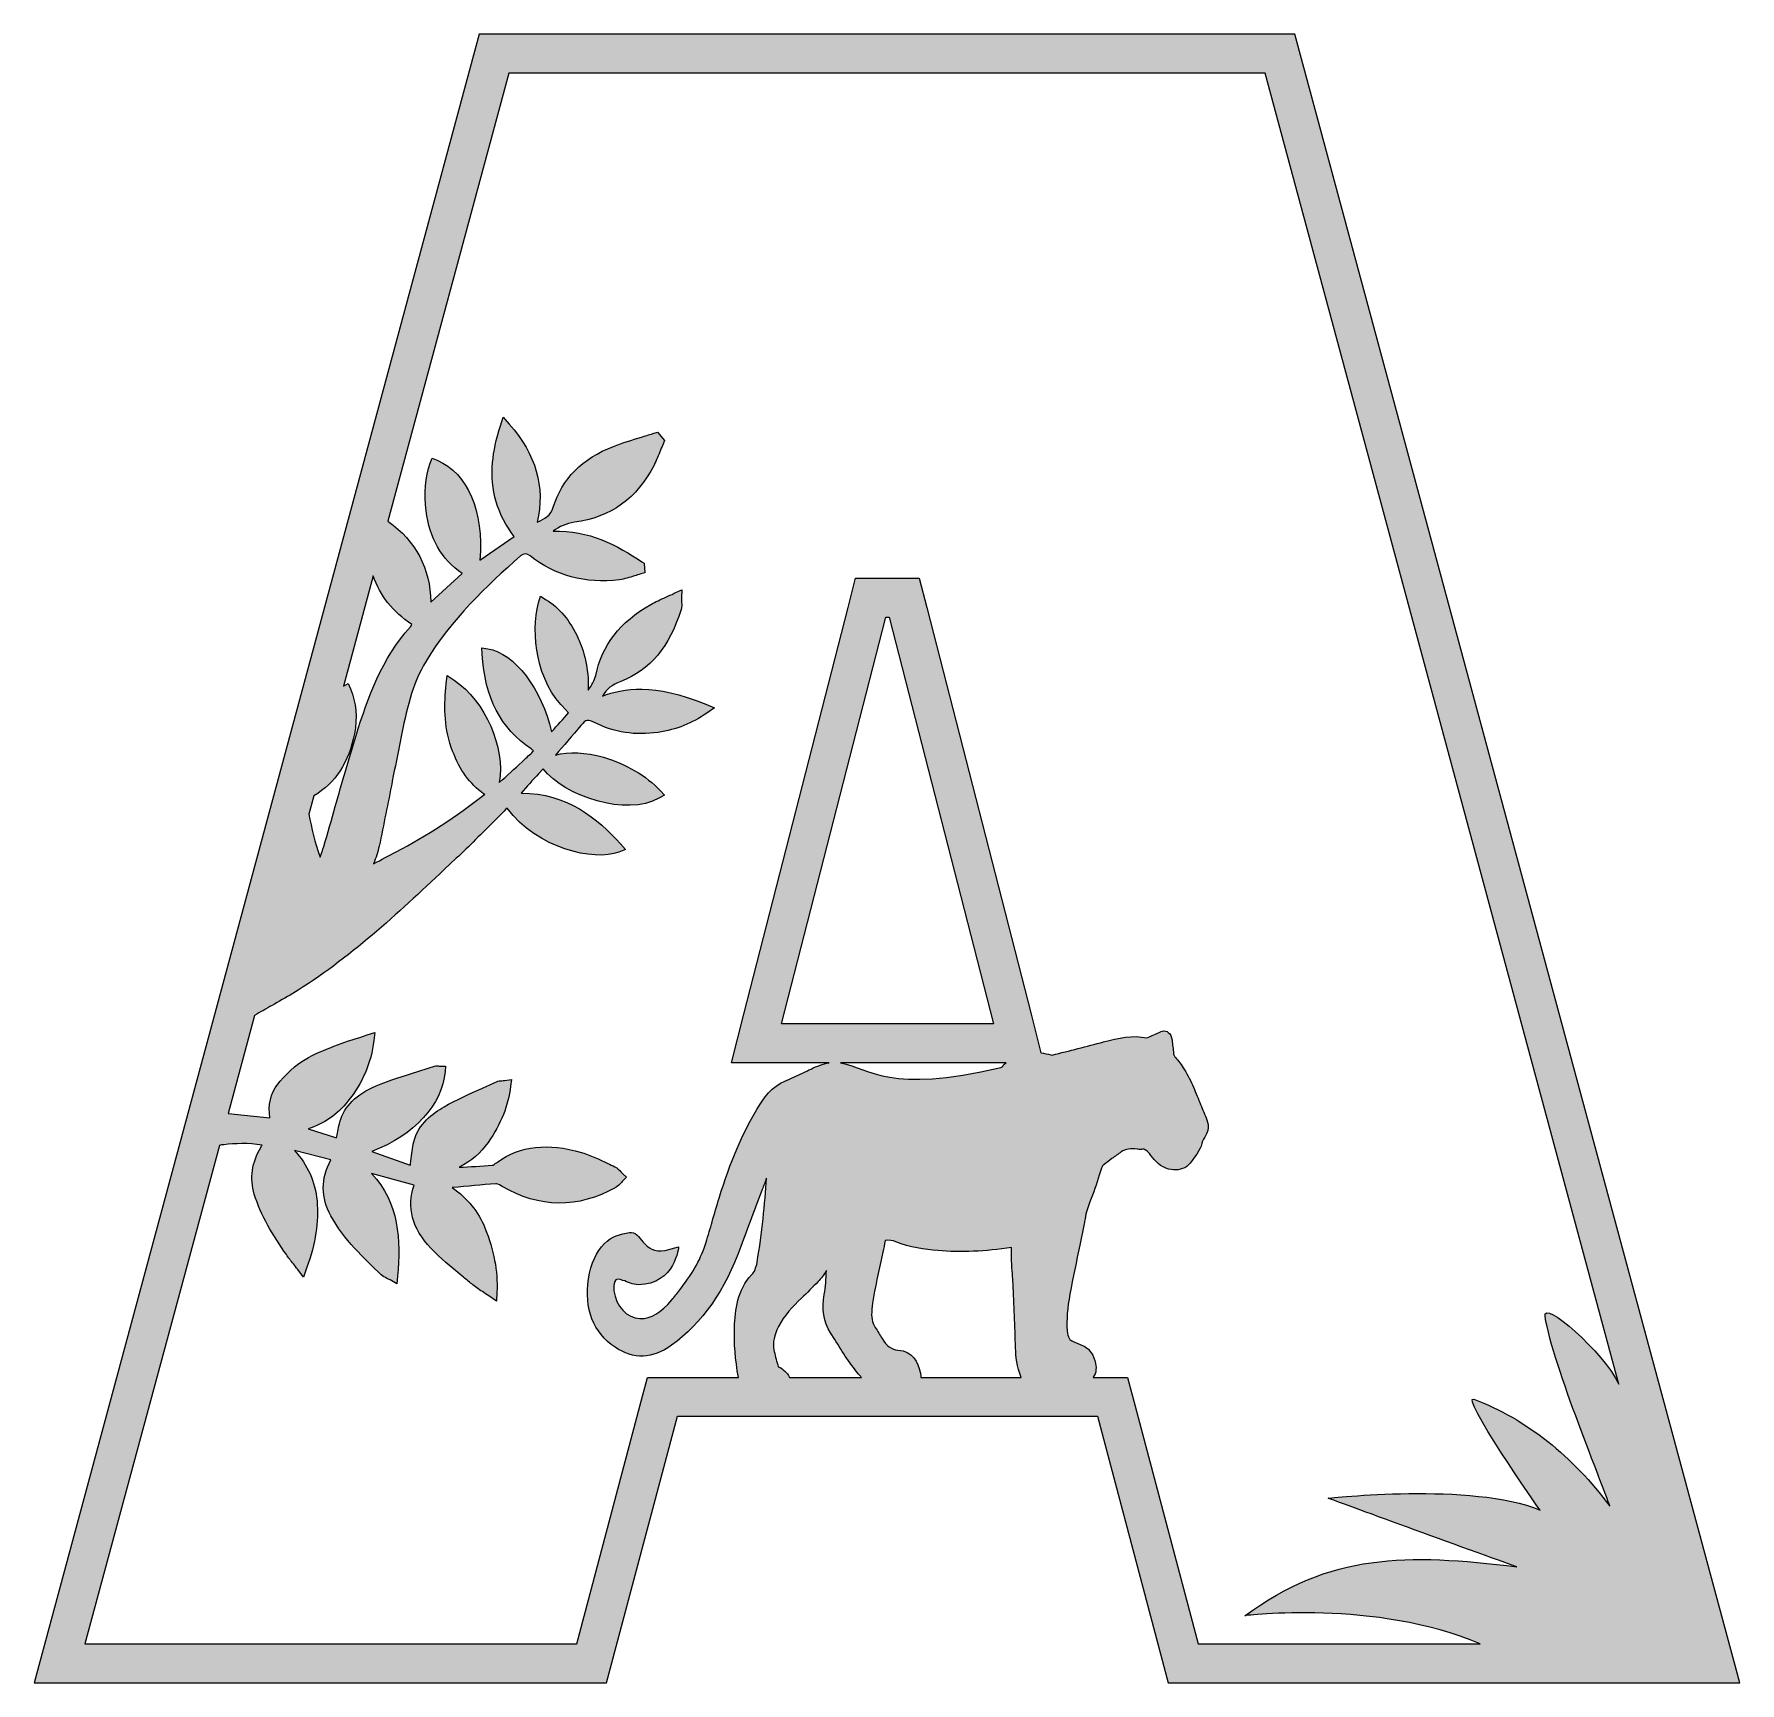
# Model space of a CAD drawing. Header units: millimetres. Extents: x 7 to 900, y -312 to -13.
# Drawn here: x 437.4 to 568.9, y -144.7 to -17.7 of the extents above; entities that cross this region are included whole.
import ezdxf

# ---------------------------------------------------------------- set-up
doc = ezdxf.new("R2010")
doc.units = ezdxf.units.MM
doc.header["$MEASUREMENT"] = 0
doc.layers.add('Layer 10', color=7, linetype='Continuous')

msp = doc.modelspace()

# ---------------------------------------------------------------- hatches: boundary and pattern name
at = {"layer": 'Layer 10'}
h = msp.add_hatch(color=1, dxfattribs=at)
h.dxf.hatch_style = 2
h.paths.add_polyline_path([(534.58, -17.72), (471.72, -17.72), (437.43, -144.71), (481.55, -144.71), (487, -124.18), (519.37, -124.18), (524.82, -144.71), (568.88, -144.71)])
edge = h.paths.add_edge_path()
edge.add_spline(control_points=[(458.99, -76.39), (460.64, -75.4), (461.7, -73.8), (462.11, -71.62), (462.35, -70.34), (462.25, -69.21), (461.8, -68.15), (461.8, -68.15), (461.63, -67.74), (461.63, -67.74), (461.63, -67.74), (461.27, -67.94), (461.27, -67.94), (461.27, -67.94), (463.56, -59.45), (463.56, -59.45), (464.09, -60.99), (465.06, -62.21), (466.54, -63.19), (466.5, -63.26), (466.47, -63.32), (466.43, -63.36), (464.22, -65.79), (463.15, -68.83), (462.24, -71.74), (461.68, -73.55), (461.15, -75.41), (460.64, -77.2), (460.35, -78.22), (460.05, -79.26), (459.75, -80.29), (459.67, -80.55), (459.58, -80.81), (459.47, -81.1), (459.05, -79.99), (458.81, -78.92), (458.61, -77.8), (458.61, -77.8), (458.99, -76.39), (458.99, -76.39)], knot_values=[0, 0, 0, 0, 1, 1, 1, 2, 2, 2, 3, 3, 3, 4, 4, 4, 5, 5, 5, 6, 6, 6, 7, 7, 7, 8, 8, 8, 9, 9, 9, 10, 10, 10, 11, 11, 11, 12, 12, 12, 13, 13, 13, 13], degree=3, periodic=1)
edge = h.paths.add_edge_path()
edge.add_spline(control_points=[(495.64, -121.18), (495.44, -120.81), (495.16, -120.54), (494.77, -120.36), (494.77, -120.36), (494.73, -120.22), (494.73, -120.22), (494.62, -119.82), (494.51, -119.44), (494.44, -119.06), (494.34, -118.5), (494.45, -117.95), (494.79, -117.27), (495.24, -116.38), (495.89, -115.72), (496.57, -115.08), (497, -114.67), (497.42, -114.24), (497.84, -113.81), (498.08, -113.57), (498.29, -113.28), (498.48, -112.95), (498.46, -113.59), (498.42, -114.22), (498.32, -114.79), (498.11, -115.92), (498.27, -116.9), (498.81, -117.76), (498.81, -117.76), (499.13, -118.27), (499.13, -118.27), (499.73, -119.24), (500.35, -120.24), (501.1, -121.1), (501.13, -121.13), (501.16, -121.15), (501.18, -121.18), (501.18, -121.18), (495.64, -121.18), (495.64, -121.18)], knot_values=[0, 0, 0, 0, 1, 1, 1, 2, 2, 2, 3, 3, 3, 4, 4, 4, 5, 5, 5, 6, 6, 6, 7, 7, 7, 8, 8, 8, 9, 9, 9, 10, 10, 10, 11, 11, 11, 12, 12, 12, 13, 13, 13, 13], degree=3, periodic=1)
h.paths.add_polyline_path([(495.03, -93.95), (503.06, -62.63), (503.32, -62.63), (511.35, -93.95)])
edge = h.paths.add_edge_path()
edge.add_spline(control_points=[(512.34, -96.95), (512.29, -96.99), (512.23, -97.01), (512.18, -97.05), (512.12, -97.09), (512.1, -97.28), (511.93, -97.32), (503.19, -99.34), (501.97, -97.41), (499.57, -96.95), (499.57, -96.95), (511.35, -96.95), (511.35, -96.95), (511.35, -96.95), (512.34, -96.95), (512.34, -96.95)], knot_values=[0, 0, 0, 0, 1, 1, 1, 2, 2, 2, 3, 3, 3, 4, 4, 4, 5, 5, 5, 5], degree=3, periodic=1)
edge = h.paths.add_edge_path()
edge.add_spline(control_points=[(505.75, -121.18), (505.76, -121), (505.73, -120.85), (505.71, -120.78), (505.55, -120.05), (505.12, -119.15), (504, -119.08), (503.51, -119.05), (503.12, -118.77), (502.77, -118.2), (502.6, -117.91), (502.43, -117.62), (502.25, -117.34), (502.01, -116.96), (501.93, -116.53), (501.99, -115.94), (502.13, -114.69), (502.4, -113.51), (502.68, -112.25), (502.68, -112.25), (502.84, -111.53), (502.84, -111.53), (502.9, -111.25), (502.96, -110.95), (503, -110.64), (503.32, -110.6), (503.58, -110.63), (503.84, -110.74), (504.93, -111.19), (506.04, -111.33), (507.08, -111.42), (508.84, -111.57), (510.71, -111.49), (512.76, -111.18), (512.73, -111.88), (512.77, -112.56), (512.82, -113.22), (512.84, -113.47), (512.85, -113.73), (512.87, -113.98), (512.95, -115.56), (513.01, -117.23), (513.06, -118.92), (513.08, -119.54), (513.15, -120.37), (513.5, -121.18), (513.5, -121.18), (505.75, -121.18), (505.75, -121.18)], knot_values=[0, 0, 0, 0, 1, 1, 1, 2, 2, 2, 3, 3, 3, 4, 4, 4, 5, 5, 5, 6, 6, 6, 7, 7, 7, 8, 8, 8, 9, 9, 9, 10, 10, 10, 11, 11, 11, 12, 12, 12, 13, 13, 13, 14, 14, 14, 15, 15, 15, 16, 16, 16, 16], degree=3, periodic=1)
edge = h.paths.add_edge_path()
edge.add_spline(control_points=[(522.27, -123.41), (522.27, -123.41), (521.68, -121.18), (521.68, -121.18), (521.68, -121.18), (519.37, -121.18), (519.37, -121.18), (519.37, -121.18), (519.03, -121.18), (519.03, -121.18), (519.06, -121.13), (519.09, -121.09), (519.12, -121.05), (519.34, -120.69), (519.26, -120.14), (519.17, -119.88), (518.99, -119.31), (518.66, -118.91), (518.23, -118.72), (517.99, -118.61), (517.74, -118.51), (517.5, -118.42), (517.24, -118.32), (517.07, -118.14), (517.03, -117.59), (516.98, -116.75), (517.05, -115.85), (517.25, -114.77), (517.49, -113.5), (517.75, -112.25), (518.01, -110.99), (518.01, -110.99), (518.34, -109.36), (518.34, -109.36), (518.37, -109.23), (518.4, -109.1), (518.42, -108.96), (518.5, -108.47), (518.62, -108.06), (518.79, -107.65), (519.07, -106.99), (519.29, -106.29), (519.51, -105.61), (519.51, -105.61), (519.68, -105.08), (519.68, -105.08), (519.74, -104.91), (519.78, -104.86), (519.85, -104.81), (520.07, -104.66), (520.28, -104.5), (520.49, -104.33), (520.73, -104.16), (520.96, -103.98), (521.2, -103.82), (521.54, -103.59), (521.93, -103.52), (522.42, -103.6), (522.51, -103.62), (522.63, -103.64), (522.76, -103.62), (523, -103.57), (523.2, -103.7), (523.49, -104.08), (523.8, -104.5), (524.24, -105), (524.85, -105.14), (525.38, -105.27), (525.84, -105.21), (526.25, -104.94), (526.49, -104.78), (527.24, -103.74), (527.35, -103.37), (527.43, -103.09), (527.51, -102.86), (527.64, -102.68), (528.11, -101.99), (527.82, -101.34), (527.69, -101.06), (527.52, -100.66), (527.36, -100.26), (527.19, -99.86), (527.01, -99.4), (526.82, -98.94), (526.62, -98.49), (526.4, -98.01), (526.13, -97.58), (525.9, -97.21), (525.79, -97.04), (525.66, -96.88), (525.54, -96.73), (525.45, -96.62), (525.36, -96.52), (525.28, -96.4), (525.27, -96.39), (525.25, -96.33), (525.24, -96.25), (525.21, -96.07), (525.2, -95.89), (525.18, -95.71), (525.16, -95.54), (525.15, -95.37), (525.12, -95.21), (525.09, -94.94), (524.99, -94.73), (524.83, -94.61), (524.72, -94.52), (524.54, -94.44), (524.28, -94.55), (523.9, -94.72), (523.52, -94.88), (523.18, -95.04), (522.05, -94.79), (521, -95.03), (519.84, -95.34), (518.53, -95.69), (517.21, -96.02), (515.89, -96.36), (515.87, -96.37), (515.83, -96.37), (515.78, -96.35), (515.52, -96.27), (515.27, -96.22), (515.02, -96.19), (515.02, -96.19), (514.25, -93.21), (514.25, -93.21), (514.25, -93.21), (506.22, -61.89), (506.22, -61.89), (506.22, -61.89), (505.64, -59.63), (505.64, -59.63), (505.64, -59.63), (503.32, -59.63), (503.32, -59.63), (503.32, -59.63), (503.06, -59.63), (503.06, -59.63), (503.06, -59.63), (500.73, -59.63), (500.73, -59.63), (500.73, -59.63), (500.15, -61.89), (500.15, -61.89), (500.15, -61.89), (492.12, -93.21), (492.12, -93.21), (492.12, -93.21), (491.16, -96.95), (491.16, -96.95), (491.16, -96.95), (495.03, -96.95), (495.03, -96.95), (495.03, -96.95), (498.69, -96.95), (498.69, -96.95), (498.23, -97.03), (497.76, -97.21), (497.3, -97.43), (497.08, -97.53), (496.86, -97.64), (496.63, -97.75), (496.19, -97.96), (495.74, -98.18), (495.29, -98.36), (494.3, -98.75), (493.64, -99.68), (493.12, -100.55), (492.01, -102.4), (491.09, -104.57), (490.22, -107.37), (490.03, -107.97), (489.85, -108.58), (489.68, -109.19), (489.53, -109.72), (489.37, -110.25), (489.21, -110.78), (488.84, -111.97), (488.25, -113.07), (487.28, -114.32), (487.28, -114.32), (487.18, -114.45), (487.18, -114.45), (486.98, -114.71), (486.78, -114.97), (486.57, -115.21), (485.72, -116.21), (484.97, -116.66), (484.14, -116.66), (484.13, -116.66), (484.12, -116.66), (484.1, -116.66), (483.14, -116.64), (482.25, -115.67), (482.11, -114.51), (482.09, -114.34), (482.1, -114.15), (482.14, -113.97), (482.19, -113.7), (482.24, -113.54), (482.6, -113.65), (482.6, -113.65), (482.79, -113.71), (482.79, -113.71), (483.19, -113.83), (483.57, -114.05), (483.98, -114.05), (486.86, -114.02), (487.09, -111.12), (487.09, -111.12), (487.09, -111.12), (486.05, -111.41), (486.05, -111.41), (484.36, -111.74), (484.19, -109.85), (483.31, -110.02), (482.59, -110.16), (481.95, -110.28), (481.35, -110.9), (480.79, -111.48), (480.34, -112.4), (480.16, -113.6), (479.8, -115.88), (480.52, -117.75), (482.2, -118.86), (483.62, -119.82), (485.09, -119.77), (486.55, -118.71), (488.89, -117.03), (490.69, -114.47), (491.89, -111.1), (492.42, -109.63), (492.99, -108.15), (493.53, -106.72), (493.65, -106.43), (493.76, -106.13), (493.87, -105.84), (493.87, -105.85), (493.87, -105.85), (493.87, -105.86), (493.73, -107.78), (493.54, -110.05), (493.14, -112.32), (493.07, -112.75), (492.93, -113.07), (492.74, -113.27), (491.62, -114.42), (491.44, -116.03), (491.4, -117.31), (491.36, -118.55), (491.46, -119.82), (491.7, -121.18), (491.7, -121.18), (487, -121.18), (487, -121.18), (487, -121.18), (484.69, -121.18), (484.69, -121.18), (484.69, -121.18), (484.1, -123.41), (484.1, -123.41), (484.1, -123.41), (479.24, -141.71), (479.24, -141.71), (479.24, -141.71), (441.35, -141.71), (441.35, -141.71), (441.35, -141.71), (451.72, -103.31), (451.72, -103.31), (451.83, -103.29), (451.93, -103.27), (452.05, -103.26), (452.9, -103.17), (453.91, -103.11), (455, -103.3), (454.98, -103.34), (454.95, -103.38), (454.93, -103.42), (454.2, -104.67), (454.03, -105.83), (454.4, -107.06), (454.9, -108.76), (455.85, -110.24), (456.87, -111.73), (457.03, -111.97), (457.21, -112.2), (457.41, -112.45), (457.51, -112.58), (457.62, -112.72), (457.74, -112.87), (457.74, -112.87), (458.19, -113.46), (458.19, -113.46), (458.19, -113.46), (458.43, -112.78), (458.43, -112.78), (459.13, -110.81), (459.38, -109.21), (459.23, -107.59), (459.09, -106.11), (458.51, -104.81), (457.5, -103.71), (457.5, -103.71), (460.3, -104.43), (460.3, -104.43), (459.51, -105.91), (459.52, -107.32), (460.3, -108.74), (461.3, -110.57), (462.83, -112.01), (464.18, -113.28), (464.31, -113.41), (464.46, -113.48), (464.62, -113.56), (464.69, -113.59), (464.77, -113.63), (464.86, -113.68), (464.86, -113.68), (465.39, -113.97), (465.39, -113.97), (465.39, -113.97), (465.44, -113.38), (465.44, -113.38), (465.68, -110.62), (465.59, -107.77), (463.43, -105.47), (463.43, -105.47), (466.72, -106.38), (466.72, -106.38), (466.12, -108.06), (466.56, -109.73), (468, -111.23), (468.74, -112), (469.57, -112.69), (470.38, -113.35), (470.38, -113.35), (470.42, -113.39), (470.42, -113.39), (470.67, -113.59), (470.91, -113.79), (471.15, -113.99), (471.4, -114.2), (471.67, -114.38), (471.98, -114.58), (472.13, -114.68), (472.3, -114.79), (472.48, -114.91), (472.48, -114.91), (473.07, -115.32), (473.07, -115.32), (473.07, -115.32), (473.1, -114.61), (473.1, -114.61), (473.16, -112.95), (472.87, -111.42), (472.17, -109.66), (471.68, -108.42), (470.84, -107.4), (469.64, -106.56), (469.64, -106.56), (469.67, -106.56), (469.67, -106.56), (470.83, -106.46), (471.92, -106.35), (473.02, -106.28), (473.07, -106.27), (473.2, -106.29), (473.49, -106.47), (476.38, -108.16), (479.33, -108.19), (482.25, -106.55), (482.44, -106.45), (482.56, -106.3), (482.69, -106.16), (482.72, -106.12), (482.76, -106.08), (482.8, -106.04), (482.8, -106.04), (483.08, -105.75), (483.08, -105.75), (483.08, -105.75), (482.78, -105.48), (482.78, -105.48), (482.74, -105.44), (482.7, -105.39), (482.65, -105.35), (482.53, -105.22), (482.39, -105.06), (482.18, -104.96), (482, -104.88), (481.82, -104.79), (481.64, -104.71), (480.99, -104.4), (480.31, -104.07), (479.6, -103.86), (477.03, -103.1), (474.91, -103.34), (473.13, -104.6), (473.13, -104.6), (473.05, -104.66), (473.05, -104.66), (472.95, -104.73), (472.8, -104.84), (472.74, -104.85), (471.89, -104.91), (471.03, -104.95), (470.19, -105), (471.12, -104.53), (471.85, -103.9), (472.42, -103.09), (473.41, -101.64), (473.97, -100.26), (474.15, -98.75), (474.15, -98.75), (474.21, -98.24), (474.21, -98.24), (474.21, -98.24), (473.69, -98.31), (473.69, -98.31), (473.61, -98.32), (473.53, -98.33), (473.47, -98.33), (473.33, -98.34), (473.2, -98.35), (473.07, -98.41), (472.7, -98.59), (472.32, -98.76), (471.94, -98.92), (470.96, -99.36), (469.96, -99.8), (469.02, -100.34), (468.18, -100.83), (467.02, -101.64), (466.69, -103.04), (466.58, -103.51), (466.52, -103.97), (466.46, -104.51), (466.45, -104.62), (466.44, -104.73), (466.42, -104.85), (466.42, -104.85), (463.45, -103.78), (463.45, -103.78), (466.73, -102.52), (468.88, -100.2), (469.1, -97.63), (469.1, -97.63), (469.14, -97.21), (469.14, -97.21), (469.14, -97.21), (468.71, -97.2), (468.71, -97.2), (468.69, -97.2), (468.68, -97.2), (468.64, -97.2), (468.55, -97.19), (468.42, -97.17), (468.28, -97.22), (467.86, -97.36), (467.42, -97.49), (467, -97.62), (465.94, -97.95), (464.84, -98.29), (463.79, -98.73), (462.25, -99.38), (461.33, -100.29), (460.99, -101.51), (460.88, -101.89), (460.82, -102.27), (460.75, -102.64), (460.75, -102.64), (460.73, -102.73), (460.73, -102.73), (460.73, -102.73), (458.55, -102.04), (458.55, -102.04), (459.77, -101.65), (460.79, -100.94), (461.61, -99.92), (462.74, -98.51), (463.4, -96.98), (463.61, -95.24), (463.61, -95.24), (463.69, -94.62), (463.69, -94.62), (463.69, -94.62), (463.09, -94.81), (463.09, -94.81), (461.58, -95.29), (460.01, -95.79), (458.58, -96.54), (457.53, -97.1), (456.7, -97.98), (456.2, -98.61), (455.65, -99.31), (455.44, -100.22), (455.6, -101.19), (455.6, -101.19), (452.38, -100.85), (452.38, -100.85), (452.38, -100.85), (454.42, -93.3), (454.42, -93.3), (454.87, -93.04), (455.32, -92.78), (455.77, -92.53), (456.26, -92.25), (456.82, -91.94), (457.36, -91.61), (461.72, -88.95), (465.44, -85.45), (469.03, -82.07), (469.03, -82.07), (469.96, -81.2), (469.96, -81.2), (470.96, -80.26), (471.95, -79.27), (472.9, -78.32), (473.23, -77.99), (473.56, -77.66), (473.89, -77.33), (476.21, -80.46), (480.56, -81.45), (482.48, -80.72), (482.48, -80.72), (483.01, -80.51), (483.01, -80.51), (483.01, -80.51), (482.62, -80.09), (482.62, -80.09), (480.83, -78.14), (478.53, -76.17), (474.95, -76.19), (475.4, -75.68), (475.85, -75.18), (476.3, -74.69), (476.3, -74.69), (476.65, -74.3), (476.65, -74.3), (478.35, -76.46), (483.07, -77.99), (485.58, -76.57), (485.58, -76.57), (486, -76.33), (486, -76.33), (486, -76.33), (485.67, -75.97), (485.67, -75.97), (484.63, -74.86), (483, -73.9), (481.3, -73.42), (479.92, -73.03), (478.63, -72.97), (477.6, -73.25), (478.22, -72.55), (478.91, -71.76), (479.57, -70.96), (479.96, -70.49), (480.13, -70.49), (480.61, -70.74), (482.11, -71.51), (483.76, -71.76), (485.52, -71.5), (486.93, -71.28), (488.12, -70.81), (489.27, -70.01), (489.27, -70.01), (489.85, -69.61), (489.85, -69.61), (489.85, -69.61), (489.18, -69.33), (489.18, -69.33), (485.21, -67.68), (482.78, -68.1), (481.24, -68.7), (481.56, -68.14), (481.94, -67.85), (482.65, -67.57), (484.92, -66.67), (486.39, -64.92), (487.28, -62.04), (487.34, -61.86), (487.34, -61.67), (487.33, -61.48), (487.33, -61.38), (487.33, -61.28), (487.33, -61.16), (487.33, -61.16), (487.35, -60.51), (487.35, -60.51), (487.35, -60.51), (486.75, -60.79), (486.75, -60.79), (486.53, -60.9), (486.32, -60.99), (486.11, -61.08), (485.7, -61.27), (485.32, -61.45), (484.95, -61.65), (482.58, -63), (481.19, -64.78), (480.71, -67.11), (480.63, -67.49), (480.4, -67.86), (480.12, -68.25), (480.2, -66.53), (479.76, -65.15), (479.36, -64.26), (478.77, -62.96), (477.85, -61.84), (476.9, -61.28), (476.9, -61.28), (476.44, -61.01), (476.44, -61.01), (476.44, -61.01), (476.31, -61.51), (476.31, -61.51), (475.69, -63.93), (476.09, -67.55), (478.43, -69.78), (478.49, -69.84), (478.55, -69.92), (478.61, -70), (478.2, -70.48), (477.77, -70.95), (477.3, -71.46), (476.56, -68.17), (474.45, -65.39), (472.4, -65.06), (472.4, -65.06), (471.92, -64.98), (471.92, -64.98), (471.92, -64.98), (471.95, -65.46), (471.95, -65.46), (472.17, -68.85), (473.37, -71.17), (475.73, -72.78), (475.84, -72.86), (475.89, -72.91), (475.91, -72.93), (475.89, -72.96), (475.86, -73), (475.79, -73.07), (475.54, -73.29), (475.3, -73.51), (475.06, -73.74), (475.06, -73.74), (475.03, -73.77), (475.03, -73.77), (474.46, -74.3), (473.87, -74.85), (473.27, -75.35), (473.27, -75.35), (473.27, -75.35), (473.27, -75.35), (473.76, -72.69), (472.21, -69.1), (469.8, -67.49), (469.8, -67.49), (469.25, -67.12), (469.25, -67.12), (469.25, -67.12), (469.18, -67.77), (469.18, -67.77), (469.04, -69.3), (468.98, -70.96), (469.58, -72.66), (470.11, -74.19), (470.84, -75.28), (471.87, -76.08), (471.95, -76.15), (472.04, -76.22), (472.15, -76.27), (469.96, -77.99), (467.67, -79.48), (465.33, -80.7), (464.76, -80.99), (464.2, -81.3), (463.59, -81.63), (463.59, -81.63), (463.59, -81.63), (463.59, -81.63), (463.77, -81.15), (463.92, -80.72), (464.02, -80.26), (464.37, -78.61), (464.7, -76.93), (465.02, -75.3), (465.02, -75.3), (465.03, -75.25), (465.03, -75.25), (465.24, -74.2), (465.45, -73.15), (465.66, -72.1), (465.66, -72.1), (465.69, -71.94), (465.69, -71.94), (466.11, -69.91), (466.53, -67.81), (467.63, -66.01), (469.57, -62.81), (472.29, -60.25), (474.91, -57.9), (475.12, -57.71), (475.43, -57.71), (475.65, -57.89), (477.58, -59.45), (479.9, -60.07), (482.53, -59.74), (482.94, -59.69), (483.32, -59.56), (483.69, -59.45), (483.86, -59.4), (484.02, -59.34), (484.18, -59.3), (484.18, -59.3), (484.48, -59.22), (484.48, -59.22), (484.48, -59.22), (484.44, -58.47), (484.44, -58.47), (484.44, -58.47), (484.27, -58.36), (484.27, -58.36), (482.41, -57.12), (480.16, -55.89), (477.42, -56.01), (477.92, -55.65), (478.43, -55.4), (479.07, -55.32), (481.85, -54.94), (483.91, -53.46), (485.2, -50.91), (485.39, -50.54), (485.55, -50.14), (485.71, -49.75), (485.78, -49.58), (485.85, -49.4), (485.93, -49.23), (485.93, -49.23), (486.02, -49.01), (486.02, -49.01), (486.02, -49.01), (485.47, -48.37), (485.47, -48.37), (485.47, -48.37), (485.22, -48.45), (485.22, -48.45), (484.92, -48.55), (484.62, -48.64), (484.32, -48.73), (484.32, -48.73), (484.23, -48.76), (484.23, -48.76), (483.52, -48.97), (482.78, -49.2), (482.07, -49.47), (479.67, -50.4), (478.11, -51.98), (477.44, -54.15), (477.24, -54.8), (476.79, -55.05), (476.2, -55.31), (476.82, -52.57), (476.11, -50.1), (474.04, -47.76), (474.04, -47.76), (473.57, -47.23), (473.57, -47.23), (473.57, -47.23), (473.36, -47.89), (473.36, -47.89), (473.03, -48.95), (472.84, -49.85), (472.76, -50.71), (472.57, -52.83), (473.13, -54.75), (474.43, -56.42), (474.43, -56.42), (471.78, -58.23), (471.78, -58.23), (472.1, -54.47), (470.85, -51.55), (468.49, -50.54), (468.49, -50.54), (468.1, -50.37), (468.1, -50.37), (468.1, -50.37), (467.96, -50.76), (467.96, -50.76), (467.57, -51.87), (467.46, -53.1), (467.63, -54.43), (467.89, -56.52), (468.83, -58.15), (470.41, -59.27), (470.41, -59.27), (468, -61.48), (468, -61.48), (467.96, -58.86), (466.87, -56.8), (464.7, -55.23), (464.7, -55.23), (474.02, -20.72), (474.02, -20.72), (474.02, -20.72), (532.29, -20.72), (532.29, -20.72), (532.29, -20.72), (559.55, -121.7), (559.55, -121.7), (558.44, -119.32), (553.61, -115.02), (553.86, -116.5), (554.48, -120.29), (558.44, -129.75), (558.85, -131.11), (556.04, -127.29), (552.42, -124.39), (548.38, -122.86), (547.23, -122.42), (553.38, -131.32), (553.48, -131.4), (548.25, -129.24), (537.16, -130.49), (537.16, -130.49), (537.16, -130.49), (547.04, -134.14), (551.7, -135.77), (543.18, -134.73), (537.27, -134.73), (530.73, -139.54), (530.73, -139.54), (540.83, -138.29), (548.85, -141.71), (548.85, -141.71), (527.13, -141.71), (527.13, -141.71), (527.13, -141.71), (522.27, -123.41), (522.27, -123.41)], knot_values=[0, 0, 0, 0, 1, 1, 1, 2, 2, 2, 3, 3, 3, 4, 4, 4, 5, 5, 5, 6, 6, 6, 7, 7, 7, 8, 8, 8, 9, 9, 9, 10, 10, 10, 11, 11, 11, 12, 12, 12, 13, 13, 13, 14, 14, 14, 15, 15, 15, 16, 16, 16, 17, 17, 17, 18, 18, 18, 19, 19, 19, 20, 20, 20, 21, 21, 21, 22, 22, 22, 23, 23, 23, 24, 24, 24, 25, 25, 25, 26, 26, 26, 27, 27, 27, 28, 28, 28, 29, 29, 29, 30, 30, 30, 31, 31, 31, 32, 32, 32, 33, 33, 33, 34, 34, 34, 35, 35, 35, 36, 36, 36, 37, 37, 37, 38, 38, 38, 39, 39, 39, 40, 40, 40, 41, 41, 41, 42, 42, 42, 43, 43, 43, 44, 44, 44, 45, 45, 45, 46, 46, 46, 47, 47, 47, 48, 48, 48, 49, 49, 49, 50, 50, 50, 51, 51, 51, 52, 52, 52, 53, 53, 53, 54, 54, 54, 55, 55, 55, 56, 56, 56, 57, 57, 57, 58, 58, 58, 59, 59, 59, 60, 60, 60, 61, 61, 61, 62, 62, 62, 63, 63, 63, 64, 64, 64, 65, 65, 65, 66, 66, 66, 67, 67, 67, 68, 68, 68, 69, 69, 69, 70, 70, 70, 71, 71, 71, 72, 72, 72, 73, 73, 73, 74, 74, 74, 75, 75, 75, 76, 76, 76, 77, 77, 77, 78, 78, 78, 79, 79, 79, 80, 80, 80, 81, 81, 81, 82, 82, 82, 83, 83, 83, 84, 84, 84, 85, 85, 85, 86, 86, 86, 87, 87, 87, 88, 88, 88, 89, 89, 89, 90, 90, 90, 91, 91, 91, 92, 92, 92, 93, 93, 93, 94, 94, 94, 95, 95, 95, 96, 96, 96, 97, 97, 97, 98, 98, 98, 99, 99, 99, 100, 100, 100, 101, 101, 101, 102, 102, 102, 103, 103, 103, 104, 104, 104, 105, 105, 105, 106, 106, 106, 107, 107, 107, 108, 108, 108, 109, 109, 109, 110, 110, 110, 111, 111, 111, 112, 112, 112, 113, 113, 113, 114, 114, 114, 115, 115, 115, 116, 116, 116, 117, 117, 117, 118, 118, 118, 119, 119, 119, 120, 120, 120, 121, 121, 121, 122, 122, 122, 123, 123, 123, 124, 124, 124, 125, 125, 125, 126, 126, 126, 127, 127, 127, 128, 128, 128, 129, 129, 129, 130, 130, 130, 131, 131, 131, 132, 132, 132, 133, 133, 133, 134, 134, 134, 135, 135, 135, 136, 136, 136, 137, 137, 137, 138, 138, 138, 139, 139, 139, 140, 140, 140, 141, 141, 141, 142, 142, 142, 143, 143, 143, 144, 144, 144, 145, 145, 145, 146, 146, 146, 147, 147, 147, 148, 148, 148, 149, 149, 149, 150, 150, 150, 151, 151, 151, 152, 152, 152, 153, 153, 153, 154, 154, 154, 155, 155, 155, 156, 156, 156, 157, 157, 157, 158, 158, 158, 159, 159, 159, 160, 160, 160, 161, 161, 161, 162, 162, 162, 163, 163, 163, 164, 164, 164, 165, 165, 165, 166, 166, 166, 167, 167, 167, 168, 168, 168, 169, 169, 169, 170, 170, 170, 171, 171, 171, 172, 172, 172, 173, 173, 173, 174, 174, 174, 175, 175, 175, 176, 176, 176, 177, 177, 177, 178, 178, 178, 179, 179, 179, 180, 180, 180, 181, 181, 181, 182, 182, 182, 183, 183, 183, 184, 184, 184, 185, 185, 185, 186, 186, 186, 187, 187, 187, 188, 188, 188, 189, 189, 189, 190, 190, 190, 191, 191, 191, 192, 192, 192, 193, 193, 193, 194, 194, 194, 195, 195, 195, 196, 196, 196, 197, 197, 197, 198, 198, 198, 199, 199, 199, 200, 200, 200, 201, 201, 201, 202, 202, 202, 203, 203, 203, 204, 204, 204, 205, 205, 205, 206, 206, 206, 207, 207, 207, 208, 208, 208, 209, 209, 209, 210, 210, 210, 211, 211, 211, 212, 212, 212, 213, 213, 213, 214, 214, 214, 215, 215, 215, 216, 216, 216, 217, 217, 217, 218, 218, 218, 219, 219, 219, 220, 220, 220, 221, 221, 221, 222, 222, 222, 223, 223, 223, 224, 224, 224, 225, 225, 225, 226, 226, 226, 227, 227, 227, 228, 228, 228, 229, 229, 229, 230, 230, 230, 231, 231, 231, 232, 232, 232, 233, 233, 233, 234, 234, 234, 235, 235, 235, 236, 236, 236, 237, 237, 237, 238, 238, 238, 239, 239, 239, 240, 240, 240, 241, 241, 241, 242, 242, 242, 243, 243, 243, 244, 244, 244, 245, 245, 245, 246, 246, 246, 247, 247, 247, 248, 248, 248, 249, 249, 249, 250, 250, 250, 251, 251, 251, 252, 252, 252, 253, 253, 253, 254, 254, 254, 255, 255, 255, 256, 256, 256, 257, 257, 257, 258, 258, 258, 259, 259, 259, 260, 260, 260, 261, 261, 261, 262, 262, 262, 263, 263, 263, 264, 264, 264, 265, 265, 265, 266, 266, 266, 267, 267, 267, 268, 268, 268, 269, 269, 269, 270, 270, 270, 271, 271, 271, 272, 272, 272, 273, 273, 273, 274, 274, 274, 275, 275, 275, 276, 276, 276, 277, 277, 277, 278, 278, 278, 279, 279, 279, 280, 280, 280, 281, 281, 281, 281], degree=3, periodic=1)

# ---------------------------------------------------------------- linework, layer by layer
at = {"layer": 'Layer 10', "lineweight": 0}
for points in [[(534.58, -17.72), (471.72, -17.72), (437.43, -144.71), (481.55, -144.71), (487, -124.18), (519.37, -124.18), (524.82, -144.71), (568.88, -144.71), (534.58, -17.72)], [(495.03, -93.95), (503.06, -62.63), (503.32, -62.63), (511.35, -93.95), (495.03, -93.95)]]:
    msp.add_lwpolyline(points, dxfattribs=at)
for points, knots in [([(522.27, -123.41), (522.27, -123.41), (521.68, -121.18), (521.68, -121.18), (521.68, -121.18), (519.37, -121.18), (519.37, -121.18), (519.37, -121.18), (519.03, -121.18), (519.03, -121.18), (519.06, -121.13), (519.09, -121.09), (519.12, -121.05), (519.34, -120.69), (519.26, -120.14), (519.17, -119.88), (518.99, -119.31), (518.66, -118.91), (518.23, -118.72), (517.99, -118.61), (517.74, -118.51), (517.5, -118.42), (517.24, -118.32), (517.07, -118.14), (517.03, -117.59), (516.98, -116.75), (517.05, -115.85), (517.25, -114.77), (517.49, -113.5), (517.75, -112.25), (518.01, -110.99), (518.01, -110.99), (518.34, -109.36), (518.34, -109.36), (518.37, -109.23), (518.4, -109.1), (518.42, -108.96), (518.5, -108.47), (518.62, -108.06), (518.79, -107.65), (519.07, -106.99), (519.29, -106.29), (519.51, -105.61), (519.51, -105.61), (519.68, -105.08), (519.68, -105.08), (519.74, -104.91), (519.78, -104.86), (519.85, -104.81), (520.07, -104.66), (520.28, -104.5), (520.49, -104.33), (520.73, -104.16), (520.96, -103.98), (521.2, -103.82), (521.54, -103.59), (521.93, -103.52), (522.42, -103.6), (522.51, -103.62), (522.63, -103.64), (522.76, -103.62), (523, -103.57), (523.2, -103.7), (523.49, -104.08), (523.8, -104.5), (524.24, -105), (524.85, -105.14), (525.38, -105.27), (525.84, -105.21), (526.25, -104.94), (526.49, -104.78), (527.24, -103.74), (527.35, -103.37), (527.43, -103.09), (527.51, -102.86), (527.64, -102.68), (528.11, -101.99), (527.82, -101.34), (527.69, -101.06), (527.52, -100.66), (527.36, -100.26), (527.19, -99.86), (527.01, -99.4), (526.82, -98.94), (526.62, -98.49), (526.4, -98.01), (526.13, -97.58), (525.9, -97.21), (525.79, -97.04), (525.66, -96.88), (525.54, -96.73), (525.45, -96.62), (525.36, -96.52), (525.28, -96.4), (525.27, -96.39), (525.25, -96.33), (525.24, -96.25), (525.21, -96.07), (525.2, -95.89), (525.18, -95.71), (525.16, -95.54), (525.15, -95.37), (525.12, -95.21), (525.09, -94.94), (524.99, -94.73), (524.83, -94.61), (524.72, -94.52), (524.54, -94.44), (524.28, -94.55), (523.9, -94.72), (523.52, -94.88), (523.18, -95.04), (522.05, -94.79), (521, -95.03), (519.84, -95.34), (518.53, -95.69), (517.21, -96.02), (515.89, -96.36), (515.87, -96.37), (515.83, -96.37), (515.78, -96.35), (515.52, -96.27), (515.27, -96.22), (515.02, -96.19), (515.02, -96.19), (514.25, -93.21), (514.25, -93.21), (514.25, -93.21), (506.22, -61.89), (506.22, -61.89), (506.22, -61.89), (505.64, -59.63), (505.64, -59.63), (505.64, -59.63), (503.32, -59.63), (503.32, -59.63), (503.32, -59.63), (503.06, -59.63), (503.06, -59.63), (503.06, -59.63), (500.73, -59.63), (500.73, -59.63), (500.73, -59.63), (500.15, -61.89), (500.15, -61.89), (500.15, -61.89), (492.12, -93.21), (492.12, -93.21), (492.12, -93.21), (491.16, -96.95), (491.16, -96.95), (491.16, -96.95), (495.03, -96.95), (495.03, -96.95), (495.03, -96.95), (498.69, -96.95), (498.69, -96.95), (498.23, -97.03), (497.76, -97.21), (497.3, -97.43), (497.08, -97.53), (496.86, -97.64), (496.63, -97.75), (496.19, -97.96), (495.74, -98.18), (495.29, -98.36), (494.3, -98.75), (493.64, -99.68), (493.12, -100.55), (492.01, -102.4), (491.09, -104.57), (490.22, -107.37), (490.03, -107.97), (489.85, -108.58), (489.68, -109.19), (489.53, -109.72), (489.37, -110.25), (489.21, -110.78), (488.84, -111.97), (488.25, -113.07), (487.28, -114.32), (487.28, -114.32), (487.18, -114.45), (487.18, -114.45), (486.98, -114.71), (486.78, -114.97), (486.57, -115.21), (485.72, -116.21), (484.97, -116.66), (484.14, -116.66), (484.13, -116.66), (484.12, -116.66), (484.1, -116.66), (483.14, -116.64), (482.25, -115.67), (482.11, -114.51), (482.09, -114.34), (482.1, -114.15), (482.14, -113.97), (482.19, -113.7), (482.24, -113.54), (482.6, -113.65), (482.6, -113.65), (482.79, -113.71), (482.79, -113.71), (483.19, -113.83), (483.57, -114.05), (483.98, -114.05), (486.86, -114.02), (487.09, -111.12), (487.09, -111.12), (487.09, -111.12), (486.05, -111.41), (486.05, -111.41), (484.36, -111.74), (484.19, -109.85), (483.31, -110.02), (482.59, -110.16), (481.95, -110.28), (481.35, -110.9), (480.79, -111.48), (480.34, -112.4), (480.16, -113.6), (479.8, -115.88), (480.52, -117.75), (482.2, -118.86), (483.62, -119.82), (485.09, -119.77), (486.55, -118.71), (488.89, -117.03), (490.69, -114.47), (491.89, -111.1), (492.42, -109.63), (492.99, -108.15), (493.53, -106.72), (493.65, -106.43), (493.76, -106.13), (493.87, -105.84), (493.87, -105.85), (493.87, -105.85), (493.87, -105.86), (493.73, -107.78), (493.54, -110.05), (493.14, -112.32), (493.07, -112.75), (492.93, -113.07), (492.74, -113.27), (491.62, -114.42), (491.44, -116.03), (491.4, -117.31), (491.36, -118.55), (491.46, -119.82), (491.7, -121.18), (491.7, -121.18), (487, -121.18), (487, -121.18), (487, -121.18), (484.69, -121.18), (484.69, -121.18), (484.69, -121.18), (484.1, -123.41), (484.1, -123.41), (484.1, -123.41), (479.24, -141.71), (479.24, -141.71), (479.24, -141.71), (441.35, -141.71), (441.35, -141.71), (441.35, -141.71), (451.72, -103.31), (451.72, -103.31), (451.83, -103.29), (451.93, -103.27), (452.05, -103.26), (452.9, -103.17), (453.91, -103.11), (455, -103.3), (454.98, -103.34), (454.95, -103.38), (454.93, -103.42), (454.2, -104.67), (454.03, -105.83), (454.4, -107.06), (454.9, -108.76), (455.85, -110.24), (456.87, -111.73), (457.03, -111.97), (457.21, -112.2), (457.41, -112.45), (457.51, -112.58), (457.62, -112.72), (457.74, -112.87), (457.74, -112.87), (458.19, -113.46), (458.19, -113.46), (458.19, -113.46), (458.43, -112.78), (458.43, -112.78), (459.13, -110.81), (459.38, -109.21), (459.23, -107.59), (459.09, -106.11), (458.51, -104.81), (457.5, -103.71), (457.5, -103.71), (460.3, -104.43), (460.3, -104.43), (459.51, -105.91), (459.52, -107.32), (460.3, -108.74), (461.3, -110.57), (462.83, -112.01), (464.18, -113.28), (464.31, -113.41), (464.46, -113.48), (464.62, -113.56), (464.69, -113.59), (464.77, -113.63), (464.86, -113.68), (464.86, -113.68), (465.39, -113.97), (465.39, -113.97), (465.39, -113.97), (465.44, -113.38), (465.44, -113.38), (465.68, -110.62), (465.59, -107.77), (463.43, -105.47), (463.43, -105.47), (466.72, -106.38), (466.72, -106.38), (466.12, -108.06), (466.56, -109.73), (468, -111.23), (468.74, -112), (469.57, -112.69), (470.38, -113.35), (470.38, -113.35), (470.42, -113.39), (470.42, -113.39), (470.67, -113.59), (470.91, -113.79), (471.15, -113.99), (471.4, -114.2), (471.67, -114.38), (471.98, -114.58), (472.13, -114.68), (472.3, -114.79), (472.48, -114.91), (472.48, -114.91), (473.07, -115.32), (473.07, -115.32), (473.07, -115.32), (473.1, -114.61), (473.1, -114.61), (473.16, -112.95), (472.87, -111.42), (472.17, -109.66), (471.68, -108.42), (470.84, -107.4), (469.64, -106.56), (469.64, -106.56), (469.67, -106.56), (469.67, -106.56), (470.83, -106.46), (471.92, -106.35), (473.02, -106.28), (473.07, -106.27), (473.2, -106.29), (473.49, -106.47), (476.38, -108.16), (479.33, -108.19), (482.25, -106.55), (482.44, -106.45), (482.56, -106.3), (482.69, -106.16), (482.72, -106.12), (482.76, -106.08), (482.8, -106.04), (482.8, -106.04), (483.08, -105.75), (483.08, -105.75), (483.08, -105.75), (482.78, -105.48), (482.78, -105.48), (482.74, -105.44), (482.7, -105.39), (482.65, -105.35), (482.53, -105.22), (482.39, -105.06), (482.18, -104.96), (482, -104.88), (481.82, -104.79), (481.64, -104.71), (480.99, -104.4), (480.31, -104.07), (479.6, -103.86), (477.03, -103.1), (474.91, -103.34), (473.13, -104.6), (473.13, -104.6), (473.05, -104.66), (473.05, -104.66), (472.95, -104.73), (472.8, -104.84), (472.74, -104.85), (471.89, -104.91), (471.03, -104.95), (470.19, -105), (471.12, -104.53), (471.85, -103.9), (472.42, -103.09), (473.41, -101.64), (473.97, -100.26), (474.15, -98.75), (474.15, -98.75), (474.21, -98.24), (474.21, -98.24), (474.21, -98.24), (473.69, -98.31), (473.69, -98.31), (473.61, -98.32), (473.53, -98.33), (473.47, -98.33), (473.33, -98.34), (473.2, -98.35), (473.07, -98.41), (472.7, -98.59), (472.32, -98.76), (471.94, -98.92), (470.96, -99.36), (469.96, -99.8), (469.02, -100.34), (468.18, -100.83), (467.02, -101.64), (466.69, -103.04), (466.58, -103.51), (466.52, -103.97), (466.46, -104.51), (466.45, -104.62), (466.44, -104.73), (466.42, -104.85), (466.42, -104.85), (463.45, -103.78), (463.45, -103.78), (466.73, -102.52), (468.88, -100.2), (469.1, -97.63), (469.1, -97.63), (469.14, -97.21), (469.14, -97.21), (469.14, -97.21), (468.71, -97.2), (468.71, -97.2), (468.69, -97.2), (468.68, -97.2), (468.64, -97.2), (468.55, -97.19), (468.42, -97.17), (468.28, -97.22), (467.86, -97.36), (467.42, -97.49), (467, -97.62), (465.94, -97.95), (464.84, -98.29), (463.79, -98.73), (462.25, -99.38), (461.33, -100.29), (460.99, -101.51), (460.88, -101.89), (460.82, -102.27), (460.75, -102.64), (460.75, -102.64), (460.73, -102.73), (460.73, -102.73), (460.73, -102.73), (458.55, -102.04), (458.55, -102.04), (459.77, -101.65), (460.79, -100.94), (461.61, -99.92), (462.74, -98.51), (463.4, -96.98), (463.61, -95.24), (463.61, -95.24), (463.69, -94.62), (463.69, -94.62), (463.69, -94.62), (463.09, -94.81), (463.09, -94.81), (461.58, -95.29), (460.01, -95.79), (458.58, -96.54), (457.53, -97.1), (456.7, -97.98), (456.2, -98.61), (455.65, -99.31), (455.44, -100.22), (455.6, -101.19), (455.6, -101.19), (452.38, -100.85), (452.38, -100.85), (452.38, -100.85), (454.42, -93.3), (454.42, -93.3), (454.87, -93.04), (455.32, -92.78), (455.77, -92.53), (456.26, -92.25), (456.82, -91.94), (457.36, -91.61), (461.72, -88.95), (465.44, -85.45), (469.03, -82.07), (469.03, -82.07), (469.96, -81.2), (469.96, -81.2), (470.96, -80.26), (471.95, -79.27), (472.9, -78.32), (473.23, -77.99), (473.56, -77.66), (473.89, -77.33), (476.21, -80.46), (480.56, -81.45), (482.48, -80.72), (482.48, -80.72), (483.01, -80.51), (483.01, -80.51), (483.01, -80.51), (482.62, -80.09), (482.62, -80.09), (480.83, -78.14), (478.53, -76.17), (474.95, -76.19), (475.4, -75.68), (475.85, -75.18), (476.3, -74.69), (476.3, -74.69), (476.65, -74.3), (476.65, -74.3), (478.35, -76.46), (483.07, -77.99), (485.58, -76.57), (485.58, -76.57), (486, -76.33), (486, -76.33), (486, -76.33), (485.67, -75.97), (485.67, -75.97), (484.63, -74.86), (483, -73.9), (481.3, -73.42), (479.92, -73.03), (478.63, -72.97), (477.6, -73.25), (478.22, -72.55), (478.91, -71.76), (479.57, -70.96), (479.96, -70.49), (480.13, -70.49), (480.61, -70.74), (482.11, -71.51), (483.76, -71.76), (485.52, -71.5), (486.93, -71.28), (488.12, -70.81), (489.27, -70.01), (489.27, -70.01), (489.85, -69.61), (489.85, -69.61), (489.85, -69.61), (489.18, -69.33), (489.18, -69.33), (485.21, -67.68), (482.78, -68.1), (481.24, -68.7), (481.56, -68.14), (481.94, -67.85), (482.65, -67.57), (484.92, -66.67), (486.39, -64.92), (487.28, -62.04), (487.34, -61.86), (487.34, -61.67), (487.33, -61.48), (487.33, -61.38), (487.33, -61.28), (487.33, -61.16), (487.33, -61.16), (487.35, -60.51), (487.35, -60.51), (487.35, -60.51), (486.75, -60.79), (486.75, -60.79), (486.53, -60.9), (486.32, -60.99), (486.11, -61.08), (485.7, -61.27), (485.32, -61.45), (484.95, -61.65), (482.58, -63), (481.19, -64.78), (480.71, -67.11), (480.63, -67.49), (480.4, -67.86), (480.12, -68.25), (480.2, -66.53), (479.76, -65.15), (479.36, -64.26), (478.77, -62.96), (477.85, -61.84), (476.9, -61.28), (476.9, -61.28), (476.44, -61.01), (476.44, -61.01), (476.44, -61.01), (476.31, -61.51), (476.31, -61.51), (475.69, -63.93), (476.09, -67.55), (478.43, -69.78), (478.49, -69.84), (478.55, -69.92), (478.61, -70), (478.2, -70.48), (477.77, -70.95), (477.3, -71.46), (476.56, -68.17), (474.45, -65.39), (472.4, -65.06), (472.4, -65.06), (471.92, -64.98), (471.92, -64.98), (471.92, -64.98), (471.95, -65.46), (471.95, -65.46), (472.17, -68.85), (473.37, -71.17), (475.73, -72.78), (475.84, -72.86), (475.89, -72.91), (475.91, -72.93), (475.89, -72.96), (475.86, -73), (475.79, -73.07), (475.54, -73.29), (475.3, -73.51), (475.06, -73.74), (475.06, -73.74), (475.03, -73.77), (475.03, -73.77), (474.46, -74.3), (473.87, -74.85), (473.27, -75.35), (473.27, -75.35), (473.27, -75.35), (473.27, -75.35), (473.76, -72.69), (472.21, -69.1), (469.8, -67.49), (469.8, -67.49), (469.25, -67.12), (469.25, -67.12), (469.25, -67.12), (469.18, -67.77), (469.18, -67.77), (469.04, -69.3), (468.98, -70.96), (469.58, -72.66), (470.11, -74.19), (470.84, -75.28), (471.87, -76.08), (471.95, -76.15), (472.04, -76.22), (472.15, -76.27), (469.96, -77.99), (467.67, -79.48), (465.33, -80.7), (464.76, -80.99), (464.2, -81.3), (463.59, -81.63), (463.59, -81.63), (463.59, -81.63), (463.59, -81.63), (463.77, -81.15), (463.92, -80.72), (464.02, -80.26), (464.37, -78.61), (464.7, -76.93), (465.02, -75.3), (465.02, -75.3), (465.03, -75.25), (465.03, -75.25), (465.24, -74.2), (465.45, -73.15), (465.66, -72.1), (465.66, -72.1), (465.69, -71.94), (465.69, -71.94), (466.11, -69.91), (466.53, -67.81), (467.63, -66.01), (469.57, -62.81), (472.29, -60.25), (474.91, -57.9), (475.12, -57.71), (475.43, -57.71), (475.65, -57.89), (477.58, -59.45), (479.9, -60.07), (482.53, -59.74), (482.94, -59.69), (483.32, -59.56), (483.69, -59.45), (483.86, -59.4), (484.02, -59.34), (484.18, -59.3), (484.18, -59.3), (484.48, -59.22), (484.48, -59.22), (484.48, -59.22), (484.44, -58.47), (484.44, -58.47), (484.44, -58.47), (484.27, -58.36), (484.27, -58.36), (482.41, -57.12), (480.16, -55.89), (477.42, -56.01), (477.92, -55.65), (478.43, -55.4), (479.07, -55.32), (481.85, -54.94), (483.91, -53.46), (485.2, -50.91), (485.39, -50.54), (485.55, -50.14), (485.71, -49.75), (485.78, -49.58), (485.85, -49.4), (485.93, -49.23), (485.93, -49.23), (486.02, -49.01), (486.02, -49.01), (486.02, -49.01), (485.47, -48.37), (485.47, -48.37), (485.47, -48.37), (485.22, -48.45), (485.22, -48.45), (484.92, -48.55), (484.62, -48.64), (484.32, -48.73), (484.32, -48.73), (484.23, -48.76), (484.23, -48.76), (483.52, -48.97), (482.78, -49.2), (482.07, -49.47), (479.67, -50.4), (478.11, -51.98), (477.44, -54.15), (477.24, -54.8), (476.79, -55.05), (476.2, -55.31), (476.82, -52.57), (476.11, -50.1), (474.04, -47.76), (474.04, -47.76), (473.57, -47.23), (473.57, -47.23), (473.57, -47.23), (473.36, -47.89), (473.36, -47.89), (473.03, -48.95), (472.84, -49.85), (472.76, -50.71), (472.57, -52.83), (473.13, -54.75), (474.43, -56.42), (474.43, -56.42), (471.78, -58.23), (471.78, -58.23), (472.1, -54.47), (470.85, -51.55), (468.49, -50.54), (468.49, -50.54), (468.1, -50.37), (468.1, -50.37), (468.1, -50.37), (467.96, -50.76), (467.96, -50.76), (467.57, -51.87), (467.46, -53.1), (467.63, -54.43), (467.89, -56.52), (468.83, -58.15), (470.41, -59.27), (470.41, -59.27), (468, -61.48), (468, -61.48), (467.96, -58.86), (466.87, -56.8), (464.7, -55.23), (464.7, -55.23), (474.02, -20.72), (474.02, -20.72), (474.02, -20.72), (532.29, -20.72), (532.29, -20.72), (532.29, -20.72), (559.55, -121.7), (559.55, -121.7), (558.44, -119.32), (553.61, -115.02), (553.86, -116.5), (554.48, -120.29), (558.44, -129.75), (558.85, -131.11), (556.04, -127.29), (552.42, -124.39), (548.38, -122.86), (547.23, -122.42), (553.38, -131.32), (553.48, -131.4), (548.25, -129.24), (537.16, -130.49), (537.16, -130.49), (537.16, -130.49), (547.04, -134.14), (551.7, -135.77), (543.18, -134.73), (537.27, -134.73), (530.73, -139.54), (530.73, -139.54), (540.83, -138.29), (548.85, -141.71), (548.85, -141.71), (527.13, -141.71), (527.13, -141.71), (527.13, -141.71), (522.27, -123.41), (522.27, -123.41)], [0, 0, 0, 0, 1, 1, 1, 2, 2, 2, 3, 3, 3, 4, 4, 4, 5, 5, 5, 6, 6, 6, 7, 7, 7, 8, 8, 8, 9, 9, 9, 10, 10, 10, 11, 11, 11, 12, 12, 12, 13, 13, 13, 14, 14, 14, 15, 15, 15, 16, 16, 16, 17, 17, 17, 18, 18, 18, 19, 19, 19, 20, 20, 20, 21, 21, 21, 22, 22, 22, 23, 23, 23, 24, 24, 24, 25, 25, 25, 26, 26, 26, 27, 27, 27, 28, 28, 28, 29, 29, 29, 30, 30, 30, 31, 31, 31, 32, 32, 32, 33, 33, 33, 34, 34, 34, 35, 35, 35, 36, 36, 36, 37, 37, 37, 38, 38, 38, 39, 39, 39, 40, 40, 40, 41, 41, 41, 42, 42, 42, 43, 43, 43, 44, 44, 44, 45, 45, 45, 46, 46, 46, 47, 47, 47, 48, 48, 48, 49, 49, 49, 50, 50, 50, 51, 51, 51, 52, 52, 52, 53, 53, 53, 54, 54, 54, 55, 55, 55, 56, 56, 56, 57, 57, 57, 58, 58, 58, 59, 59, 59, 60, 60, 60, 61, 61, 61, 62, 62, 62, 63, 63, 63, 64, 64, 64, 65, 65, 65, 66, 66, 66, 67, 67, 67, 68, 68, 68, 69, 69, 69, 70, 70, 70, 71, 71, 71, 72, 72, 72, 73, 73, 73, 74, 74, 74, 75, 75, 75, 76, 76, 76, 77, 77, 77, 78, 78, 78, 79, 79, 79, 80, 80, 80, 81, 81, 81, 82, 82, 82, 83, 83, 83, 84, 84, 84, 85, 85, 85, 86, 86, 86, 87, 87, 87, 88, 88, 88, 89, 89, 89, 90, 90, 90, 91, 91, 91, 92, 92, 92, 93, 93, 93, 94, 94, 94, 95, 95, 95, 96, 96, 96, 97, 97, 97, 98, 98, 98, 99, 99, 99, 100, 100, 100, 101, 101, 101, 102, 102, 102, 103, 103, 103, 104, 104, 104, 105, 105, 105, 106, 106, 106, 107, 107, 107, 108, 108, 108, 109, 109, 109, 110, 110, 110, 111, 111, 111, 112, 112, 112, 113, 113, 113, 114, 114, 114, 115, 115, 115, 116, 116, 116, 117, 117, 117, 118, 118, 118, 119, 119, 119, 120, 120, 120, 121, 121, 121, 122, 122, 122, 123, 123, 123, 124, 124, 124, 125, 125, 125, 126, 126, 126, 127, 127, 127, 128, 128, 128, 129, 129, 129, 130, 130, 130, 131, 131, 131, 132, 132, 132, 133, 133, 133, 134, 134, 134, 135, 135, 135, 136, 136, 136, 137, 137, 137, 138, 138, 138, 139, 139, 139, 140, 140, 140, 141, 141, 141, 142, 142, 142, 143, 143, 143, 144, 144, 144, 145, 145, 145, 146, 146, 146, 147, 147, 147, 148, 148, 148, 149, 149, 149, 150, 150, 150, 151, 151, 151, 152, 152, 152, 153, 153, 153, 154, 154, 154, 155, 155, 155, 156, 156, 156, 157, 157, 157, 158, 158, 158, 159, 159, 159, 160, 160, 160, 161, 161, 161, 162, 162, 162, 163, 163, 163, 164, 164, 164, 165, 165, 165, 166, 166, 166, 167, 167, 167, 168, 168, 168, 169, 169, 169, 170, 170, 170, 171, 171, 171, 172, 172, 172, 173, 173, 173, 174, 174, 174, 175, 175, 175, 176, 176, 176, 177, 177, 177, 178, 178, 178, 179, 179, 179, 180, 180, 180, 181, 181, 181, 182, 182, 182, 183, 183, 183, 184, 184, 184, 185, 185, 185, 186, 186, 186, 187, 187, 187, 188, 188, 188, 189, 189, 189, 190, 190, 190, 191, 191, 191, 192, 192, 192, 193, 193, 193, 194, 194, 194, 195, 195, 195, 196, 196, 196, 197, 197, 197, 198, 198, 198, 199, 199, 199, 200, 200, 200, 201, 201, 201, 202, 202, 202, 203, 203, 203, 204, 204, 204, 205, 205, 205, 206, 206, 206, 207, 207, 207, 208, 208, 208, 209, 209, 209, 210, 210, 210, 211, 211, 211, 212, 212, 212, 213, 213, 213, 214, 214, 214, 215, 215, 215, 216, 216, 216, 217, 217, 217, 218, 218, 218, 219, 219, 219, 220, 220, 220, 221, 221, 221, 222, 222, 222, 223, 223, 223, 224, 224, 224, 225, 225, 225, 226, 226, 226, 227, 227, 227, 228, 228, 228, 229, 229, 229, 230, 230, 230, 231, 231, 231, 232, 232, 232, 233, 233, 233, 234, 234, 234, 235, 235, 235, 236, 236, 236, 237, 237, 237, 238, 238, 238, 239, 239, 239, 240, 240, 240, 241, 241, 241, 242, 242, 242, 243, 243, 243, 244, 244, 244, 245, 245, 245, 246, 246, 246, 247, 247, 247, 248, 248, 248, 249, 249, 249, 250, 250, 250, 251, 251, 251, 252, 252, 252, 253, 253, 253, 254, 254, 254, 255, 255, 255, 256, 256, 256, 257, 257, 257, 258, 258, 258, 259, 259, 259, 260, 260, 260, 261, 261, 261, 262, 262, 262, 263, 263, 263, 264, 264, 264, 265, 265, 265, 266, 266, 266, 267, 267, 267, 268, 268, 268, 269, 269, 269, 270, 270, 270, 271, 271, 271, 272, 272, 272, 273, 273, 273, 274, 274, 274, 275, 275, 275, 276, 276, 276, 277, 277, 277, 278, 278, 278, 279, 279, 279, 280, 280, 280, 281, 281, 281, 281]), ([(458.99, -76.39), (460.64, -75.4), (461.7, -73.8), (462.11, -71.62), (462.35, -70.34), (462.25, -69.21), (461.8, -68.15), (461.8, -68.15), (461.63, -67.74), (461.63, -67.74), (461.63, -67.74), (461.27, -67.94), (461.27, -67.94), (461.27, -67.94), (463.56, -59.45), (463.56, -59.45), (464.09, -60.99), (465.06, -62.21), (466.54, -63.19), (466.5, -63.26), (466.47, -63.32), (466.43, -63.36), (464.22, -65.79), (463.15, -68.83), (462.24, -71.74), (461.68, -73.55), (461.15, -75.41), (460.64, -77.2), (460.35, -78.22), (460.05, -79.26), (459.75, -80.29), (459.67, -80.55), (459.58, -80.81), (459.47, -81.1), (459.05, -79.99), (458.81, -78.92), (458.61, -77.8), (458.61, -77.8), (458.99, -76.39), (458.99, -76.39)], [0, 0, 0, 0, 1, 1, 1, 2, 2, 2, 3, 3, 3, 4, 4, 4, 5, 5, 5, 6, 6, 6, 7, 7, 7, 8, 8, 8, 9, 9, 9, 10, 10, 10, 11, 11, 11, 12, 12, 12, 13, 13, 13, 13]), ([(512.34, -96.95), (512.29, -96.99), (512.23, -97.01), (512.18, -97.05), (512.12, -97.09), (512.1, -97.28), (511.93, -97.32), (503.19, -99.34), (501.97, -97.41), (499.57, -96.95), (499.57, -96.95), (511.35, -96.95), (511.35, -96.95), (511.35, -96.95), (512.34, -96.95), (512.34, -96.95)], [0, 0, 0, 0, 1, 1, 1, 2, 2, 2, 3, 3, 3, 4, 4, 4, 5, 5, 5, 5]), ([(505.75, -121.18), (505.76, -121), (505.73, -120.85), (505.71, -120.78), (505.55, -120.05), (505.12, -119.15), (504, -119.08), (503.51, -119.05), (503.12, -118.77), (502.77, -118.2), (502.6, -117.91), (502.43, -117.62), (502.25, -117.34), (502.01, -116.96), (501.93, -116.53), (501.99, -115.94), (502.13, -114.69), (502.4, -113.51), (502.68, -112.25), (502.68, -112.25), (502.84, -111.53), (502.84, -111.53), (502.9, -111.25), (502.96, -110.95), (503, -110.64), (503.32, -110.6), (503.58, -110.63), (503.84, -110.74), (504.93, -111.19), (506.04, -111.33), (507.08, -111.42), (508.84, -111.57), (510.71, -111.49), (512.76, -111.18), (512.73, -111.88), (512.77, -112.56), (512.82, -113.22), (512.84, -113.47), (512.85, -113.73), (512.87, -113.98), (512.95, -115.56), (513.01, -117.23), (513.06, -118.92), (513.08, -119.54), (513.15, -120.37), (513.5, -121.18), (513.5, -121.18), (505.75, -121.18), (505.75, -121.18)], [0, 0, 0, 0, 1, 1, 1, 2, 2, 2, 3, 3, 3, 4, 4, 4, 5, 5, 5, 6, 6, 6, 7, 7, 7, 8, 8, 8, 9, 9, 9, 10, 10, 10, 11, 11, 11, 12, 12, 12, 13, 13, 13, 14, 14, 14, 15, 15, 15, 16, 16, 16, 16]), ([(495.64, -121.18), (495.44, -120.81), (495.16, -120.54), (494.77, -120.36), (494.77, -120.36), (494.73, -120.22), (494.73, -120.22), (494.62, -119.82), (494.51, -119.44), (494.44, -119.06), (494.34, -118.5), (494.45, -117.95), (494.79, -117.27), (495.24, -116.38), (495.89, -115.72), (496.57, -115.08), (497, -114.67), (497.42, -114.24), (497.84, -113.81), (498.08, -113.57), (498.29, -113.28), (498.48, -112.95), (498.46, -113.59), (498.42, -114.22), (498.32, -114.79), (498.11, -115.92), (498.27, -116.9), (498.81, -117.76), (498.81, -117.76), (499.13, -118.27), (499.13, -118.27), (499.73, -119.24), (500.35, -120.24), (501.1, -121.1), (501.13, -121.13), (501.16, -121.15), (501.18, -121.18), (501.18, -121.18), (495.64, -121.18), (495.64, -121.18)], [0, 0, 0, 0, 1, 1, 1, 2, 2, 2, 3, 3, 3, 4, 4, 4, 5, 5, 5, 6, 6, 6, 7, 7, 7, 8, 8, 8, 9, 9, 9, 10, 10, 10, 11, 11, 11, 12, 12, 12, 13, 13, 13, 13])]:
    msp.add_open_spline(points, degree=3, knots=knots, dxfattribs=at)

doc.saveas('drawing.dxf')
